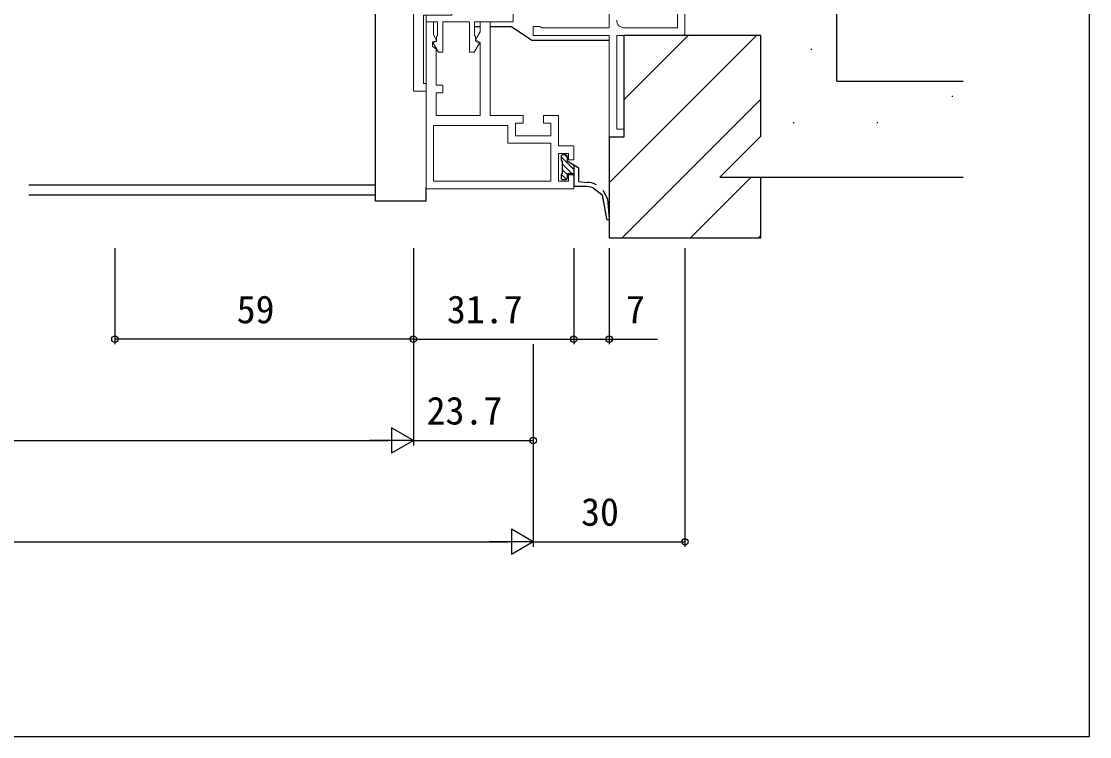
# Model space of a CAD drawing. Units: millimetres, scale not verified. Extents: x -437 to 438, y -331 to 329.
# Drawn here: x 227 to 438.2, y -331.3 to -190 of the extents above; entities that cross this region are included whole.
import ezdxf
from ezdxf.enums import TextEntityAlignment as Align

# ---------------------------------------------------------------- set-up
doc = ezdxf.new("R2010")
doc.units = ezdxf.units.MM
doc.header["$LTSCALE"] = 2
doc.layers.add('0-2_YKK_11', color=7, linetype='Continuous', lineweight=18)
for name, color, linetype in [('0-4_YKK_12', 2, 'Continuous'), ('0-5_YKK_13', 4, 'Continuous'), ('0-7_YKK_D', 6, 'Continuous'), ('0-8_YKK_ZWAK', 7, 'Continuous'), ('0-9_YSS_K', 3, 'Continuous'), ('0-A_YSS_KE', 3, 'Continuous')]:
    doc.layers.add(name, color=color, linetype=linetype)
doc.styles.add('ＭＳ ゴシック', font='')
doc.styles.get('ＭＳ ゴシック').set_extended_font_data('MS Gothic')

msp = doc.modelspace()

# ---------------------------------------------------------------- linework, layer by layer
at = {"layer": '0-2_YKK_11', "color": 211}
msp.add_line((336.2, -223.1), (307, -223.1), dxfattribs=at)
at = {"layer": '0-2_YKK_11'}
msp.add_lwpolyline([(304.5, -186.8), (304.5, -203.8), (307, -203.8), (307, -202.3), (306.5, -202.3), (306.5, -188.8), (312.1, -188.8), (312.1, -186.8), (313.1, -186.8), (313.458, -187.785), (314.586, -187.374), (314.244, -186.434), (315.5, -185.977), (315.5, -171.5), (315, -171), (314, -172), (314, -185.4), (311.7, -185.4), (310.3, -186.8)], close=True, dxfattribs=at)
at = {"layer": '0-2_YKK_11', "color": 4}
for points in [[(358.2, -186.8), (358.2, -192.8), (344.7, -192.8), (344.7, -211.3), (346.2, -211.3), (346.2, -212.8), (343.2, -212.8), (343.2, -192.8), (328.2, -192.8), (328.2, -191), (329.5, -191), (329.694, -191.15), (329.887, -191.3), (343.2, -191.3), (343.2, -176.8)], [(346.2, -191.3), (356.7, -191.3), (356.7, -186.8)]]:
    msp.add_lwpolyline(points, dxfattribs=at)
at = {"layer": '0-2_YKK_11', "color": 211}
for points in [[(307, -188.8), (307, -190.1), (309.3, -190.1), (309.3, -192.8), (309.1, -193), (309.1, -194), (308.345, -194.202), (309.44, -196.1), (310.3, -196.1), (310.3, -190.1), (315.6, -190.1), (315.6, -196.1), (316.525, -196.1), (317.546, -194.331), (316.8, -193.9), (316.8, -193), (316.6, -192.8), (316.6, -190.1), (324.2, -190.1), (324.2, -184.9)], [(307, -223.1), (307, -190.1), (308.5, -190.1), (308.5, -192.7), (309.155, -193.835), (308.3, -194.064), (308.3, -195), (309, -195.404), (309, -202.6), (310.3, -202.6), (310.3, -204.1), (309, -204.1), (309, -208.6), (317.7, -208.6), (317.7, -194.201), (316.79, -193.676), (317.7, -192.1), (317.7, -190.1), (319.7, -190.1), (319.7, -208.6), (326.2, -208.6), (326.2, -210.1), (324.7, -210.1), (324.7, -212.6), (331.7, -212.6), (331.7, -210.1), (330.2, -210.1), (330.2, -208.6), (333.2, -208.6), (333.2, -214.6), (336.2, -214.6), (336.2, -217.35), (335.2, -217.35), (335.2, -216.1), (333.2, -216.1), (333.2, -221.6), (335.2, -221.6), (335.2, -220.35), (336.2, -220.35), (336.2, -223.1)]]:
    msp.add_lwpolyline(points, dxfattribs=at)
msp.add_lwpolyline([(331.7, -221.6), (308.5, -221.6), (308.5, -210.6), (323.2, -210.6), (323.2, -214.1), (331.7, -214.1)], close=True, dxfattribs=at)
at = {"layer": '0-2_YKK_11', "color": 4}
msp.add_arc((346.2, -189.8), 1.5, 180.00001, 269.99999, dxfattribs=at)
at = {"layer": '0-4_YKK_12'}
for p, q in [((228.501, -222.298), (297, -222.298)), ((228.501, -224.298), (297, -224.298))]:
    msp.add_line(p, q, dxfattribs=at)
at = {"layer": '0-5_YKK_13'}
for p, q in [((317.7, -191.1), (316.599, -191.1)), ((333.7, -216.7), (333.7, -217.35)), ((336.2, -219.271), (333.7, -216.771)), ((334.6, -216.4), (334, -216.4)), ((334.9, -216.848), (334.452, -216.4)), ((334.9, -216.7), (334.9, -217.65)), ((334, -220.05), (334, -217.65)), ((335.857, -220.05), (334, -218.194)), ((334.922, -220.238), (334, -219.316)), ((337.2, -218.978), (334.9, -217.65)), ((336.2, -218.401), (336.2, -222.6)), ((337.2, -221.672), (337.2, -218.978)), ((333.7, -220.35), (333.7, -221)), ((334.792, -221.231), (333.748, -220.187)), ((334.6, -221.3), (334, -221.3)), ((334.9, -220.35), (334.9, -221)), ((335.2, -220.05), (336.2, -220.05)), ((337.2, -221.672), (338.814, -221.845)), ((307, -225.548), (307, -222.798)), ((338.339, -222.6), (336.2, -222.6))]:
    msp.add_line(p, q, dxfattribs=at)
for points in [[(307, -225.548), (297, -225.548), (297, -186.298)], [(343.2, -193.8), (327.894, -193.8), (323.894, -191.1), (319.7, -191.1)], [(340.029, -222.9), (341.801, -224.273), (342.7, -228.99)], [(341.968, -223.341), (342.877, -225.046), (343.2, -228.987)]]:
    msp.add_lwpolyline(points, dxfattribs=at)
for centre, radius, start, end in [((334, -216.7), 0.3, 89.99973, 180), ((334, -217.35), 0.3, 180, 269.99973), ((334.6, -216.7), 0.3, 0, 89.99973), ((334, -220.35), 0.3, 89.99973, 180), ((334, -221), 0.3, 180, 270.00005), ((334.6, -221), 0.3, 270.00005, 0), ((335.2, -220.35), 0.3, 90, 180), ((337.798, -230.556), 7.974, 73.75578, 86.11442), ((339.011, -225.017), 3.178, 58.09093, 93.55428), ((342.95, -228.99), 0.25, 180, 0)]:
    msp.add_arc(centre, radius, start, end, dxfattribs=at)
at = {"layer": '0-7_YKK_D'}
for p, q in [((245.5, -234.8), (245.5, -253.8)), ((304.5, -234.8), (304.5, -253.8)), ((304.5, -234.8), (304.5, -273.8)), ((304.5, -234.8), (304.5, -273.8)), ((304.5, -234.8), (304.5, -253.8)), ((336.2, -234.8), (336.2, -253.8)), ((336.2, -234.8), (336.2, -253.8)), ((343.2, -234.8), (343.2, -253.8)), ((358.2, -234.8), (358.2, -293.8)), ((304.5, -252.8), (245.5, -252.8)), ((304.5, -252.8), (336.2, -252.8)), ((328.2, -253.8), (328.2, -273.8)), ((328.2, -253.8), (328.2, -293.8)), ((328.2, -253.8), (328.2, -293.8)), ((304.5, -272.8), (300.17, -270.3)), ((300.17, -270.3), (300.17, -275.3)), ((9.5, -272.8), (299.5, -272.8)), ((304.5, -272.8), (295.84, -272.8)), ((304.5, -272.8), (300.17, -275.3)), ((304.5, -272.8), (328.2, -272.8)), ((328.2, -292.8), (323.87, -290.3)), ((323.87, -290.3), (323.87, -295.3)), ((-14.2, -292.8), (323.2, -292.8)), ((328.2, -292.8), (319.54, -292.8)), ((328.2, -292.8), (323.87, -295.3)), ((328.2, -292.8), (358.2, -292.8))]:
    msp.add_line(p, q, dxfattribs=at)
msp.add_lwpolyline([(336.2, -252.8), (343.2, -252.8), (352.798, -252.8)], dxfattribs=at)
for centre in [(245.5, -252.8), (304.5, -252.8), (304.5, -252.8), (336.2, -252.8), (336.2, -252.8), (343.2, -252.8), (328.2, -272.8), (358.2, -292.8)]:
    msp.add_circle(centre, 0.637, dxfattribs=at)
at = {"layer": '0-8_YKK_ZWAK'}
msp.add_lwpolyline([(-436.8, -331.3), (438.2, -331.3), (438.2, 293.7)], dxfattribs=at)
at = {"layer": '0-9_YSS_K'}
for p, q in [((343.2, -221.925), (372.325, -192.8)), ((346.2, -205.455), (358.855, -192.8)), ((383.098, -195.51), (383.298, -195.51)), ((410.926, -204.778), (411.126, -204.778)), ((345.796, -232.8), (373.2, -205.396)), ((379.571, -210.003), (379.771, -210.003)), ((396.101, -210.003), (396.301, -210.003)), ((359.266, -232.8), (371.266, -220.8)), ((372.737, -232.8), (373.2, -232.337))]:
    msp.add_line(p, q, dxfattribs=at)
at = {"layer": '0-A_YSS_KE'}
for p, q in [((388.2, -201.8), (388.2, -81.8)), ((373.2, -192.8), (346.2, -192.8)), ((346.2, -212.8), (346.2, -192.8)), ((388.2, -201.8), (413.2, -201.8)), ((343.2, -212.8), (343.2, -232.8)), ((343.2, -212.8), (346.2, -212.8)), ((365.1, -220.8), (373.2, -220.8)), ((373.2, -220.8), (413.2, -220.8)), ((373.2, -232.8), (373.2, -220.8)), ((343.2, -232.8), (373.2, -232.8))]:
    msp.add_line(p, q, dxfattribs=at)
msp.add_lwpolyline([(365.1, -220.8), (373.2, -212.7), (373.2, -192.8)], dxfattribs=at)

# ---------------------------------------------------------------- texts
at = {"layer": '0-7_YKK_D', "style": 'ＭＳ ゴシック'}
for s, p in [('59', (269.567, -251.3)), ('31.7', (311.124, -251.3)), ('7', (346.526, -251.3)), ('23.7', (307.124, -271.3)), ('30', (337.66, -291.3))]:
    msp.add_text(s, height=5.499, dxfattribs=at).set_placement(p, align=Align.BOTTOM_LEFT)

doc.saveas('drawing.dxf')
